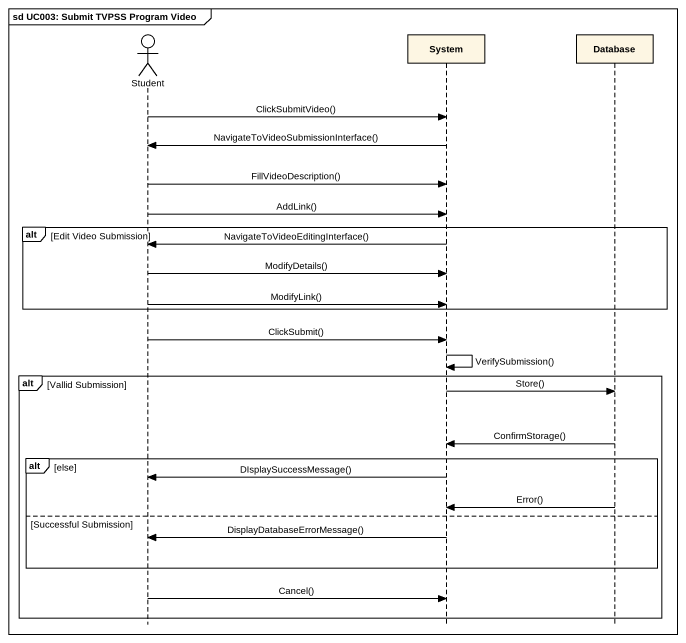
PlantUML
@startuml
mainframe sd UC003: Submit TVPSS Program Video
hide footbox
actor Student
participant System
participant "Database" as Database_

Student -> System : ClickSubmitVideo()
System -> Student : NavigateToVideoSubmissionInterface()
Student -> System : FillVideoDescription()
Student -> System : AddLink()
alt Edit Video Submission
  System -> Student : NavigateToVideoEditingInterface()
  Student -> System : ModifyDetails()
  Student -> System : ModifyLink()
end
Student -> System : ClickSubmit()
System -> System : VerifySubmission()
alt Vallid Submission
  System -> Database_ : Store()
  Database_ -> System : ConfirmStorage()
  alt else
    System -> Student : DIsplaySuccessMessage()
    Database_ -> System : Error()
  else Successful Submission
    System -> Student : DisplayDatabaseErrorMessage()
  end
  Student -> System : Cancel()
end
@enduml
